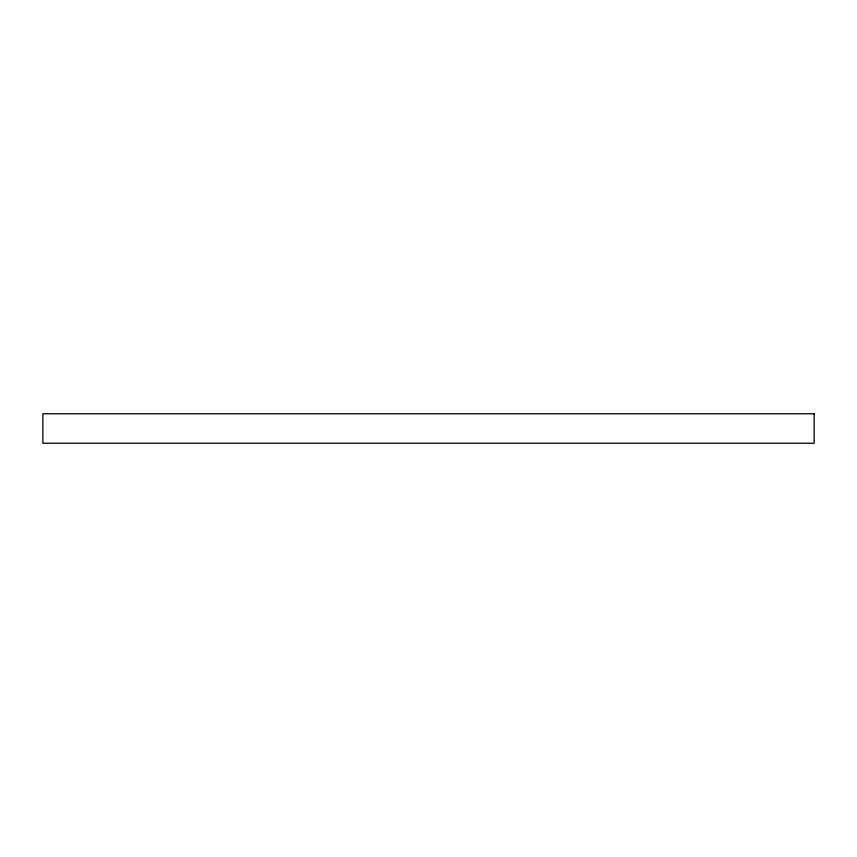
<?xml version="1.0" encoding="UTF-8"?>
<svg xmlns="http://www.w3.org/2000/svg" width="857" height="857" viewBox="0 0 857 857"><rect width="100%" height="100%" fill="white"/><g stroke="black" fill="none" stroke-linecap="round" stroke-linejoin="round"><path stroke-width="1.29" d="M814.15 413.76L42.85 413.76L42.85 443.24L814.15 443.24L814.15 413.76"/></g></svg>
